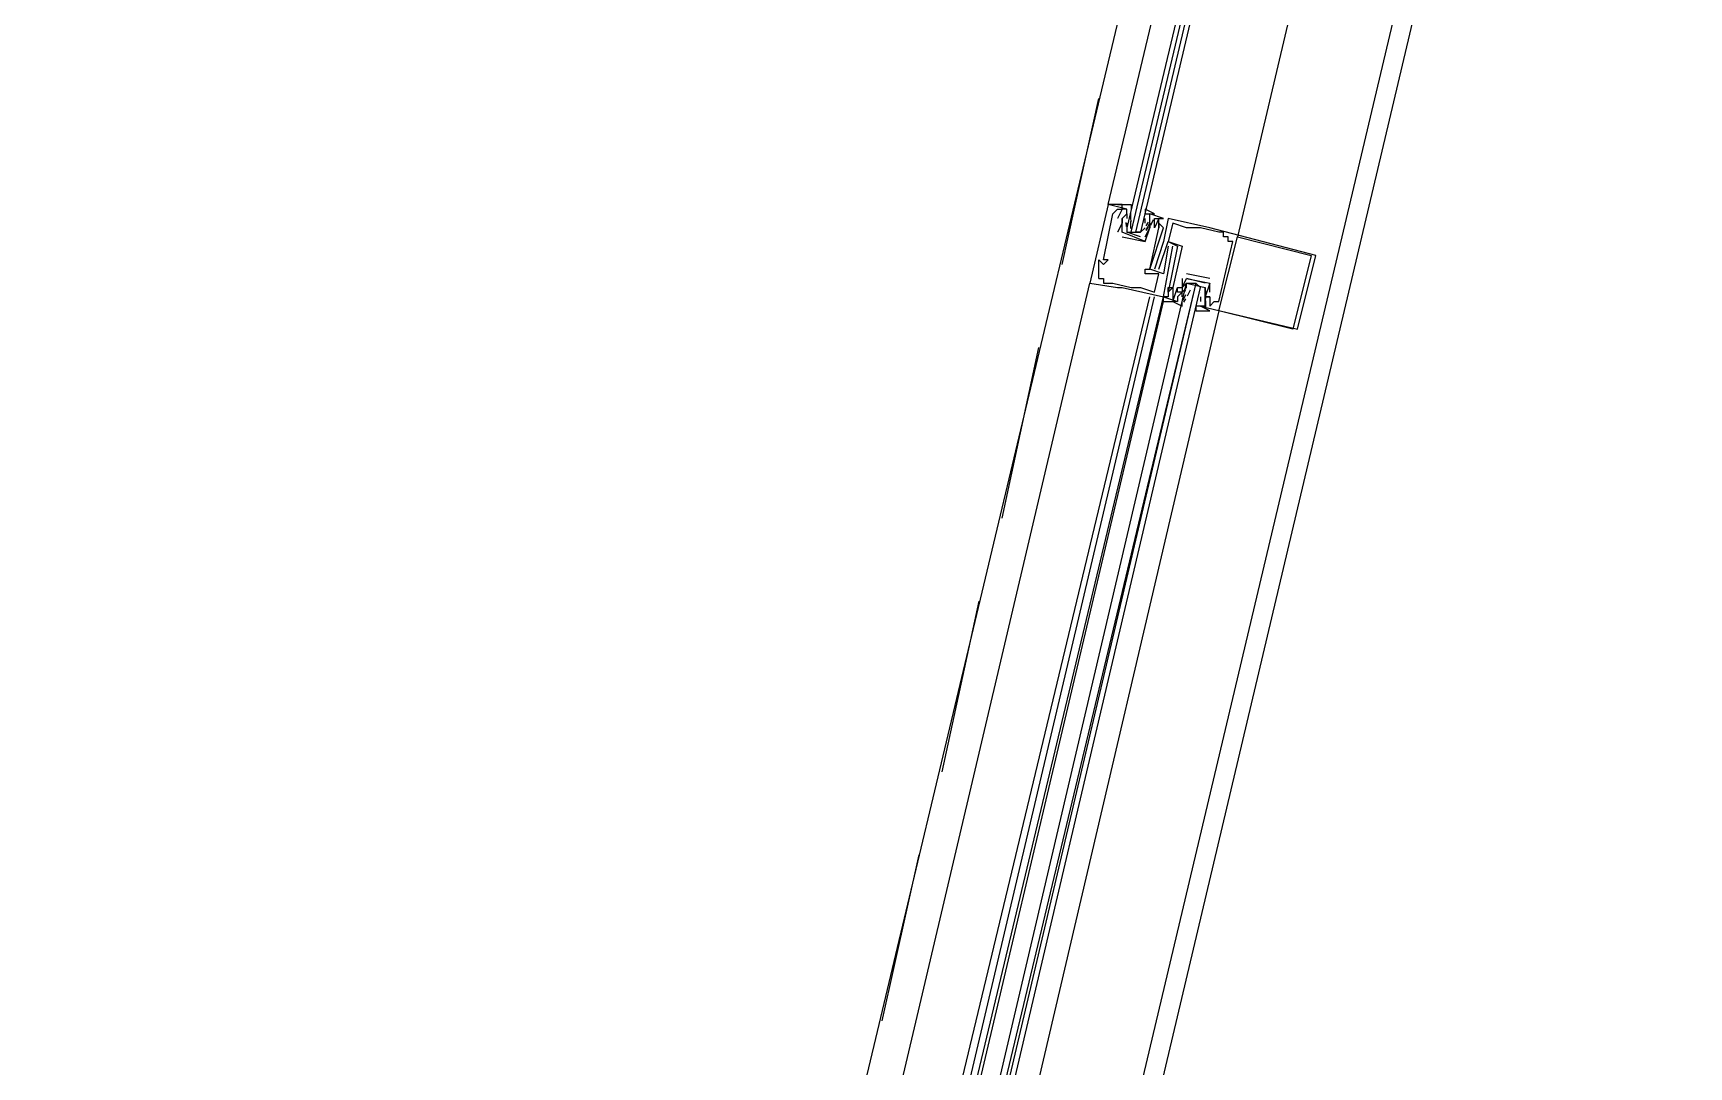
# Model space of a CAD drawing. Header units: feet. Extents: x -84 to 198, y -22 to 181.
# Drawn here: x 102.667 to 107.451, y 34.684 to 37.674 of the extents above; entities that cross this region are included whole.
import ezdxf

# ---------------------------------------------------------------- set-up
doc = ezdxf.new("R2010")
doc.units = ezdxf.units.FT
doc.layers.add('A-LINEA', color=7, linetype='CONTINUOUS')

msp = doc.modelspace()

# ---------------------------------------------------------------- linework, layer by layer
at = {"layer": 'A-LINEA'}
for p, q in [((103.5333, 24.5111), (107.3733, 40.7511)), ((106.4933, 40.6178), (104.7733, 33.3911)), ((107.24, 40.4311), (105.5333, 33.2178)), ((105.64, 37.0044), (105.7467, 37.4844)), ((105.8267, 37.1644), (105.7733, 37.1778)), ((105.7733, 37.1778), (105.7733, 37.1778)), ((105.7867, 37.1511), (105.7867, 37.1511)), ((105.8, 37.1644), (105.8, 37.1644)), ((105.8, 37.1378), (105.8, 37.1378)), ((105.8133, 37.1644), (105.8133, 37.1644)), ((105.8133, 37.1378), (105.8133, 37.1378)), ((105.8133, 37.1378), (105.8133, 37.1378)), ((105.8133, 37.1378), (105.8133, 37.1378)), ((105.8267, 37.1644), (105.8267, 37.1644)), ((105.8267, 37.1511), (105.8267, 37.1511)), ((105.8267, 37.1511), (105.8267, 37.1378)), ((105.8267, 37.1378), (105.8267, 37.1378)), ((105.8391, 37.1088), (105.8386, 37.1292)), ((105.8399, 37.128), (105.8388, 37.1398)), ((105.8392, 37.136), (105.839, 37.1543)), ((105.88, 37.1244), (105.88, 37.1378)), ((105.8933, 37.1511), (105.8933, 37.1511)), ((105.8933, 37.1378), (105.8933, 37.1378)), ((105.9036, 37.1337), (105.8952, 37.1175)), ((105.9067, 37.1378), (105.9067, 37.1378)), ((105.92, 37.1378), (105.92, 37.1378)), ((105.92, 37.1378), (105.92, 37.1378)), ((105.9333, 37.1378), (105.9333, 37.1378)), ((105.9467, 37.1378), (105.9467, 37.1378)), ((105.8133, 37.1244), (105.8, 37.0978)), ((105.8, 37.0978), (105.8, 37.0978)), ((105.8133, 37.1244), (105.8133, 37.1244)), ((105.8133, 37.1244), (105.8133, 37.1244)), ((105.8133, 37.0978), (105.8133, 37.0978)), ((105.8133, 37.0978), (105.8133, 37.0978)), ((105.8133, 37.0844), (105.88, 37.0711)), ((105.8133, 37.0844), (105.8133, 37.0844)), ((105.8265, 37.1146), (105.8255, 37.1265)), ((105.8267, 37.1244), (105.8267, 37.1244)), ((105.8667, 37.0844), (105.8267, 37.0978)), ((105.84, 37.0978), (105.8533, 37.0978)), ((105.8667, 37.0978), (105.8667, 37.0978)), ((105.88, 37.1244), (105.88, 37.1244)), ((105.88, 37.1111), (105.88, 37.1111)), ((105.88, 37.0844), (105.88, 37.0844)), ((105.88, 37.0844), (105.88, 37.0844)), ((105.8914, 37.1216), (105.8817, 37.1036)), ((105.8885, 37.1267), (105.8823, 37.1165)), ((105.8885, 37.1134), (105.8823, 37.1032)), ((105.8933, 37.1244), (105.8933, 37.1244)), ((105.8933, 37.1111), (105.8933, 37.1111)), ((105.8933, 37.1111), (105.8933, 37.1111)), ((105.9067, 37.1111), (105.9067, 37.1111)), ((105.9067, 37.1111), (105.9067, 37.1111)), ((105.92, 37.1244), (105.92, 37.1244)), ((105.92, 37.1111), (105.92, 37.1111)), ((105.92, 37.1111), (105.92, 37.1111)), ((105.9333, 37.1111), (105.9333, 37.1111)), ((105.96, 37.1244), (105.96, 37.1244)), ((106, 37.1111), (106, 37.1111)), ((106.0133, 37.1111), (106.0133, 37.1111)), ((106.0267, 37.1111), (106.0267, 37.1111)), ((106.04, 37.1111), (106.04, 37.1111)), ((106.0667, 37.1111), (106.0667, 37.1111)), ((106.0933, 37.0978), (106.0933, 37.0978)), ((106.1067, 37.0978), (106.1067, 37.0978)), ((106.1067, 37.0844), (106.1067, 37.0844)), ((106.12, 37.0844), (106.12, 37.0844)), ((106.1467, 37.0844), (106.1467, 37.0844)), ((105.88, 37.0711), (105.88, 37.0711)), ((105.88, 37.0711), (105.88, 37.0711)), ((105.9333, 37.0711), (105.9333, 37.0711)), ((105.9467, 37.0711), (105.9467, 37.0711)), ((105.9467, 37.0711), (105.9467, 37.0711)), ((105.9467, 37.0578), (105.9467, 37.0578)), ((105.96, 37.0578), (105.96, 37.0578)), ((105.9733, 37.0578), (105.9733, 37.0578)), ((105.9867, 37.0578), (105.9867, 37.0578)), ((106.12, 37.0711), (106.12, 37.0711)), ((106.1333, 37.0711), (106.1333, 37.0711)), ((105.7467, 37.0178), (105.7467, 37.0178)), ((105.76, 37.0178), (105.76, 37.0178)), ((105.76, 37.0044), (105.76, 37.0044)), ((105.7733, 37.0178), (105.7733, 37.0178)), ((105.88, 36.9911), (105.88, 36.9911)), ((105.8933, 36.9911), (105.8933, 36.9911)), ((105.8933, 36.9911), (105.8933, 36.9911)), ((105.9067, 36.9911), (105.9067, 36.9911)), ((105.92, 36.9911), (105.92, 36.9911)), ((106.36, 37.0311), (106.36, 37.0311)), ((106.3733, 37.0311), (106.3733, 37.0311)), ((104.9733, 33.7778), (105.72, 36.9511)), ((105.72, 36.9511), (105.72, 36.9511)), ((105.7467, 36.9644), (105.7467, 36.9644)), ((105.76, 36.9644), (105.76, 36.9644)), ((105.76, 36.9511), (105.76, 36.9511)), ((105.7867, 36.9511), (105.7867, 36.9511)), ((105.8, 36.9378), (105.8, 36.9378)), ((105.8133, 36.9378), (105.8133, 36.9378)), ((105.84, 36.9378), (105.84, 36.9378)), ((105.8533, 36.9378), (105.8533, 36.9378)), ((105.8667, 36.9378), (105.8667, 36.9378)), ((105.88, 36.9778), (105.88, 36.9778)), ((105.92, 36.9778), (105.92, 36.9778)), ((105.9333, 36.9778), (105.9333, 36.9778)), ((105.9467, 36.9378), (105.9467, 36.9378)), ((105.96, 36.9378), (105.96, 36.9378)), ((105.96, 36.9378), (105.96, 36.9378)), ((105.9733, 36.9378), (105.9733, 36.9378)), ((105.9733, 36.9378), (105.9733, 36.9378)), ((105.9867, 36.9644), (105.9867, 36.9378)), ((105.9867, 36.9644), (105.9867, 36.9644)), ((105.9867, 36.9378), (105.9867, 36.9378)), ((105.9867, 36.9378), (105.9867, 36.9378)), ((106.0667, 36.9644), (106, 36.9778)), ((106, 36.9778), (106, 36.9778)), ((106, 36.9644), (106, 36.9644)), ((106, 36.9644), (106, 36.9644)), ((106.0533, 36.9511), (106, 36.9644)), ((106, 36.9378), (106, 36.9378)), ((106.0267, 36.9511), (106.0267, 36.9511)), ((106.0667, 36.9644), (106.0667, 36.9644)), ((106.0667, 36.9511), (106.0667, 36.9511)), ((106.0667, 36.9244), (106.0667, 36.9511)), ((106.0667, 36.9511), (106.0667, 36.9511)), ((106.0667, 36.9511), (106.0667, 36.9511)), ((105.1333, 33.7378), (105.8933, 36.9111)), ((105.16, 33.7378), (105.9067, 36.9111)), ((105.1733, 33.7244), (105.9333, 36.9111)), ((105.1867, 33.7244), (105.9333, 36.8978)), ((105.9067, 36.9244), (105.9067, 36.9244)), ((105.9333, 36.8978), (105.9333, 36.9111)), ((105.9333, 36.9111), (105.9333, 36.9111)), ((105.9333, 36.9111), (105.9333, 36.9111)), ((105.9333, 36.8978), (105.9333, 36.9111)), ((105.9333, 36.8978), (105.9333, 36.9111)), ((105.9467, 36.9244), (105.9467, 36.9244)), ((105.9467, 36.9244), (105.9467, 36.9244)), ((105.9467, 36.9111), (105.9467, 36.9111)), ((105.96, 36.9111), (105.96, 36.9111)), ((105.96, 36.8978), (105.96, 36.8978)), ((105.9733, 36.9244), (105.9733, 36.9244)), ((105.9733, 36.8978), (105.9733, 36.8978)), ((105.9867, 36.9244), (105.9867, 36.9244)), ((105.9867, 36.9111), (105.9867, 36.9244)), ((105.9867, 36.9111), (105.9867, 36.9111)), ((105.9897, 36.9018), (105.9981, 36.9181)), ((105.9915, 36.9222), (105.9977, 36.9324)), ((105.9915, 36.8955), (105.9977, 36.9057)), ((106, 36.9244), (106, 36.9244)), ((106.002, 36.9139), (106.0116, 36.9319)), ((106.04, 36.9244), (106.04, 36.9244)), ((106.04, 36.9111), (106.04, 36.8978)), ((106.04, 36.9111), (106.04, 36.9111)), ((106.04, 36.8978), (106.04, 36.8978)), ((106.0533, 36.9111), (106.0533, 36.9111)), ((106.0533, 36.9111), (106.0533, 36.9111)), ((106.0533, 36.8978), (106.0533, 36.8978)), ((106.0535, 36.9209), (106.0545, 36.9091)), ((106.0535, 36.8943), (106.0545, 36.8824)), ((106.0541, 36.8996), (106.0544, 36.8813)), ((106.0542, 36.9268), (106.0548, 36.9063)), ((106.0667, 36.9244), (106.0667, 36.9244)), ((106.0667, 36.9111), (106.0667, 36.9111)), ((106.0667, 36.9111), (106.0667, 36.9111)), ((106.08, 36.8978), (106.08, 36.8978)), ((106.0933, 36.8978), (106.0933, 36.8978)), ((106.0933, 36.8711), (105.3467, 33.6844)), ((106.04, 36.8844), (106.04, 36.8844)), ((106.0533, 36.8844), (106.0533, 36.8844)), ((106.0667, 36.8844), (106.0667, 36.8844)), ((106.0933, 36.8711), (106.0933, 36.8711)), ((106.3067, 36.8178), (106.3067, 36.8178)), ((106.32, 36.8178), (106.32, 36.8178)), ((105.4667, 36.2711), (105.5733, 36.7644)), ((105.2933, 35.5378), (105.4, 36.0311)), ((105.12, 34.8178), (105.2267, 35.2978))]:
    msp.add_line(p, q, dxfattribs=at)
for points in [[(67.2267, 7.6444), (67.2667, 7.8178), (67.76, 9.9244), (68.1067, 9.9378), (69.9867, 17.8978), (72.5733, 17.2844), (72.7333, 17.9244), (80.72, 16.0444), (83.12, 15.4711), (87.16, 14.5111), (90.12, 27.0044), (94.6533, 25.9244), (94.8133, 26.5778), (97.52, 25.9378), (103.5333, 24.5111), (107.3733, 40.7511), (107.64, 40.6978), (108.9733, 40.3778), (112.68, 39.4978), (119.16, 37.9644), (119.2267, 38.2978), (125.3067, 36.8578)], [(106.96, 40.4978), (106.5333, 38.7244), (106.1467, 37.0844)], [(105.8, 37.1778), (105.8133, 37.1778), (105.7733, 37.1778), (106.16, 38.8044)], [(106.2267, 38.7911), (105.8267, 37.1111), (105.8267, 37.0978), (105.84, 37.0978), (106.24, 38.7911)], [(106.2667, 38.7911), (105.8667, 37.0978), (105.8533, 37.0978), (106.2533, 38.7911)], [(105.7733, 37.1778), (105.72, 36.9511), (105.8, 36.9378), (105.8133, 36.9378), (105.9333, 36.9111), (105.96, 37.0578), (105.96, 37.0578)], [(105.8, 37.1778), (105.8133, 37.1778), (105.7733, 37.1778)], [(105.8, 37.1778), (105.8133, 37.1778), (105.7733, 37.1778)], [(105.8133, 37.0978), (105.8133, 37.1244), (105.8133, 37.1378), (105.8267, 37.1511), (105.8267, 37.1644), (105.8133, 37.1644), (105.8133, 37.1778), (105.84, 37.1778), (105.84, 37.1644)], [(105.7467, 36.9644), (105.7467, 37.0178), (105.76, 37.0044), (105.7733, 37.0178), (105.76, 37.0178), (105.7867, 37.1511), (105.8, 37.1644), (105.8133, 37.1644), (105.8, 37.1378)], [(105.88, 37.0711), (105.8133, 37.0978), (105.8133, 37.1378), (105.8133, 37.1244), (105.8133, 37.1378), (105.8267, 37.1511), (105.8267, 37.1511)], [(105.88, 37.0844), (105.8933, 37.1111), (105.8933, 37.1244), (105.8933, 37.1378), (105.8933, 37.1511), (105.9067, 37.1511), (105.88, 37.1644), (105.88, 37.1511), (105.8933, 37.1511)], [(105.9467, 37.0578), (105.9333, 36.9778), (105.8933, 36.9911), (105.9333, 37.1111), (105.92, 37.1244), (105.92, 37.1111), (105.92, 37.1378), (105.9333, 37.1378), (105.8933, 37.1511)], [(105.9067, 37.1111), (105.9067, 37.1378), (105.92, 37.1378), (105.9067, 37.1111)], [(106.0533, 36.8844), (106.04, 36.8844), (106.32, 36.8178), (106.3733, 37.0311), (106.0667, 37.1111), (105.9467, 37.1378), (105.9333, 37.0711), (105.9067, 36.9911)], [(105.7467, 36.9644), (105.76, 36.9644), (105.76, 36.9511), (105.7867, 36.9511), (105.84, 36.9378), (105.8533, 36.9378), (105.8667, 36.9378), (105.9067, 36.9244), (105.92, 36.9778), (105.88, 36.9778), (105.88, 36.9911), (105.8933, 36.9911), (105.92, 37.1111), (105.92, 37.1111)], [(105.8267, 37.1244), (105.8267, 37.0978), (105.8667, 37.0978), (105.88, 37.1111)], [(105.8933, 37.1244), (105.8933, 37.1111), (105.88, 37.0844)], [(105.88, 37.0711), (105.8933, 37.1111), (105.8933, 37.1111)], [(106.0667, 36.9111), (106.0667, 36.9111), (106.0667, 36.8844), (106.08, 36.8978), (106.0933, 36.8978), (106.1333, 37.0711), (106.12, 37.0711), (106.12, 37.0844), (106.1067, 37.0844), (106.1067, 37.0978), (106.0933, 37.0978), (106.04, 37.1111), (106.0267, 37.1111), (106.0133, 37.1111), (106, 37.1111), (105.96, 37.1244), (105.9467, 37.0711), (105.9867, 37.0578), (105.96, 36.9378), (105.96, 36.9378), (105.96, 36.9111), (105.96, 36.8978), (105.9733, 36.9378), (105.9733, 36.9378)], [(106.36, 37.0311), (106.3067, 36.8178), (106.0933, 36.8711), (106.1467, 37.0844), (106.36, 37.0311)], [(105.92, 36.9911), (105.9467, 37.0711), (105.9733, 37.0578), (105.9467, 36.9244), (105.9467, 36.9378), (105.96, 36.9378), (105.9467, 36.9244), (105.9467, 36.9111), (105.9333, 36.9111), (105.9733, 36.8978)], [(105.24, 33.7111), (106, 36.9511), (106.0133, 36.9511), (106.0267, 36.9511), (105.2533, 33.7111)], [(105.28, 33.6978), (106.04, 36.9378), (106.0267, 36.9511), (105.2667, 33.7111)], [(106, 36.9511), (105.9867, 36.9378), (105.9867, 36.9244), (105.9733, 36.9111), (105.9733, 36.8978), (105.96, 36.8978), (105.9867, 36.8844), (105.9867, 36.8978)], [(105.9867, 36.9244), (105.9733, 36.9244), (105.9733, 36.9378), (105.9867, 36.9378), (106, 36.9644), (106.0667, 36.9511), (106.0533, 36.9111)], [(105.9867, 36.9244), (106, 36.9378), (106, 36.9511), (106.0533, 36.9378), (106.0533, 36.9244), (106.0533, 36.9111)], [(106.04, 36.8844), (106.0267, 36.8844), (106.0267, 36.8711), (106.0533, 36.8711), (106.0667, 36.8711), (106.04, 36.8844), (106.0533, 36.8844), (106.0533, 36.8978), (106.0533, 36.9111), (106.0533, 36.9244), (106.0533, 36.9378)], [(105.9333, 36.8978), (105.96, 36.8978), (105.96, 36.8978)], [(105.9333, 36.8978), (105.96, 36.8978), (105.96, 36.8978)], [(105.9333, 36.8978), (105.96, 36.8978), (105.96, 36.8978)], [(106.0533, 36.9111), (106.0667, 36.9111), (106.0533, 36.9111), (106.0533, 36.8978)]]:
    msp.add_lwpolyline(points, dxfattribs=at)

doc.saveas('drawing.dxf')
